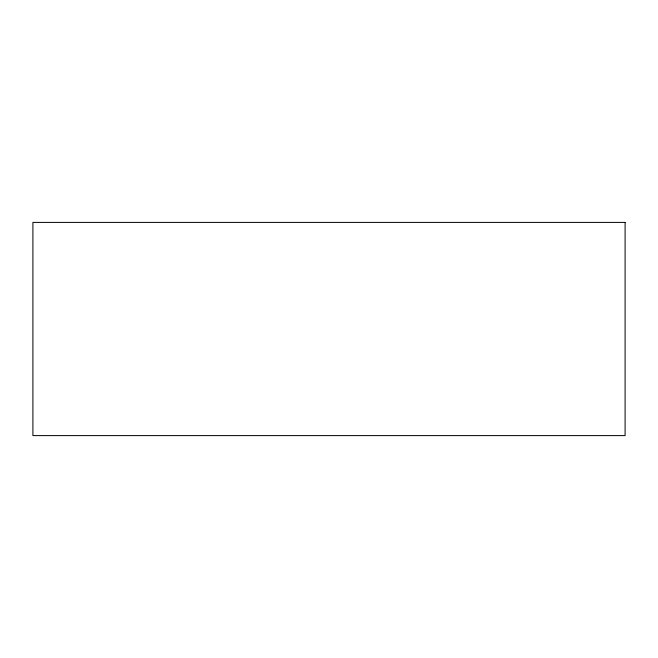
<?xml version="1.0" encoding="UTF-8"?>
<svg xmlns="http://www.w3.org/2000/svg" width="658" height="658" viewBox="0 0 658 658"><rect width="100%" height="100%" fill="white"/><g stroke="black" fill="none" stroke-linecap="round" stroke-linejoin="round"><path stroke-width="0.99" d="M625.1 222.404L32.9 222.404L32.9 435.596L625.1 435.596L625.1 222.404"/></g></svg>
